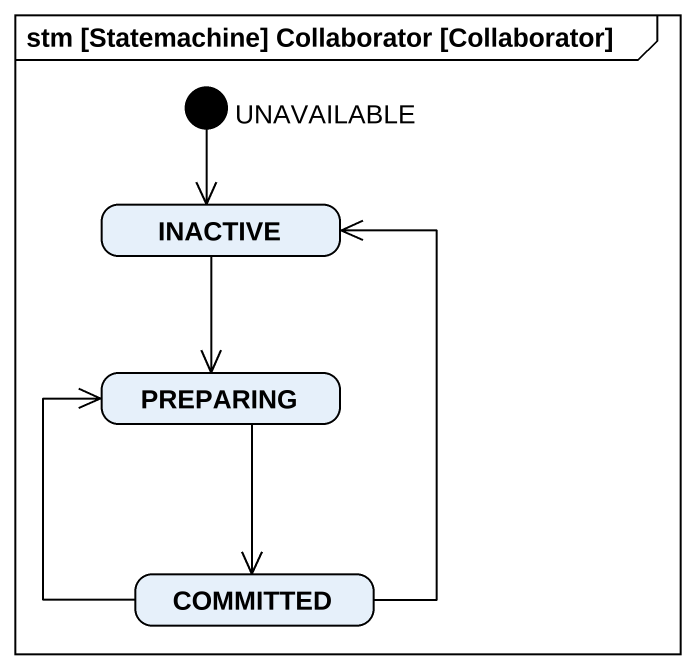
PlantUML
@startuml
mainframe stm [Statemachine] Collaborator [Collaborator]
hide empty description
state UNAVAILABLE <<start>>
state INACTIVE
state PREPARING
state COMMITTED
UNAVAILABLE --> INACTIVE
INACTIVE --> PREPARING
PREPARING --> COMMITTED
COMMITTED -up-> INACTIVE
COMMITTED -up-> PREPARING
@enduml
